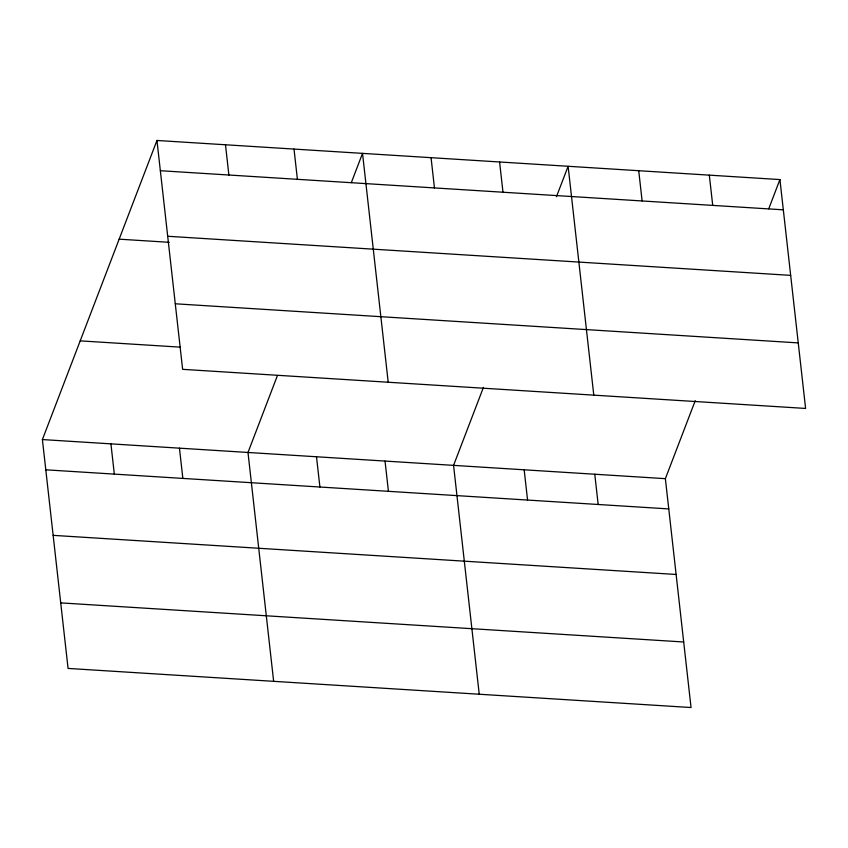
<?xml version="1.0" encoding="UTF-8"?>
<svg xmlns="http://www.w3.org/2000/svg" width="848" height="848" viewBox="0 0 848 848"><rect width="100%" height="100%" fill="white"/><g stroke="black" fill="none" stroke-linecap="round" stroke-linejoin="round"><path stroke-width="1.27" d="M695.243 400.68L665.373 478.664L691.046 707.529L68.073 668.425L42.4 439.561L156.954 140.471L779.927 179.575L805.6 408.439L182.627 369.336L156.954 140.471M277.381 375.696L247.987 452.472L273.65 681.336M351.337 182.617L362.531 153.371L388.204 382.236M483.434 387.388L453.563 465.372L479.237 694.236M556.447 196.736L568.118 166.272L593.791 395.136M768.733 208.82L779.927 179.575M160.346 170.713L783.319 209.827M167.692 236.263L790.675 275.367M119.155 239.168L169.229 242.316M175.271 303.785L798.244 342.899M80.2 340.864L180.359 347.15M42.4 439.561L665.373 478.664M45.792 469.813L668.765 508.917M53.148 535.353L676.121 574.467M60.717 602.886L683.7 641.989M709.32 175.144L712.723 205.396M638.724 170.713L642.116 200.955M594.777 474.233L598.169 504.486M499.589 161.979L502.981 192.231M524.17 469.803L527.562 500.055M431.06 157.675L434.452 187.927M385.034 461.068L388.426 491.321M294.012 149.068L297.404 179.32M316.505 456.765L319.908 487.017M225.483 144.764L228.875 175.017M179.458 448.168L182.85 478.42M110.929 443.864L114.321 474.117"/></g></svg>
